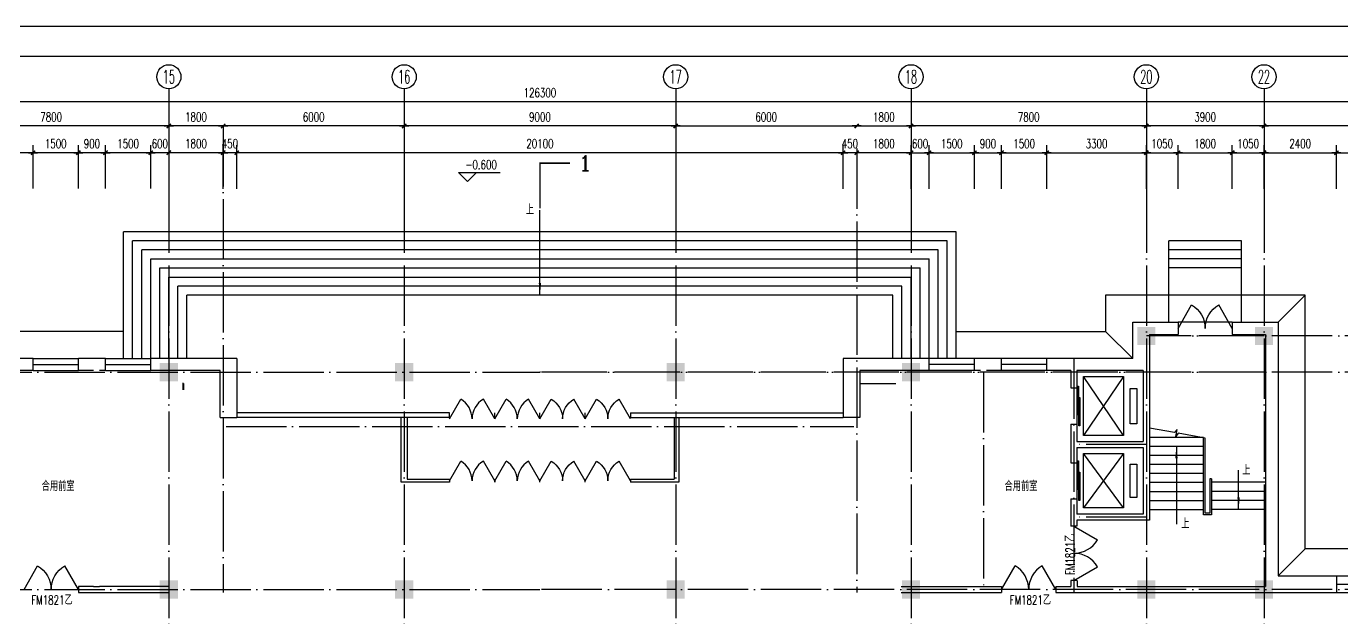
# Model space of a CAD drawing. Extents: x 165127 to 1058185, y 60808 to 144908.
# Drawn here: x 224353 to 267953, y 125319 to 144908 of the extents above; entities that cross this region are included whole.
import ezdxf
from ezdxf.enums import TextEntityAlignment as Align

# ---------------------------------------------------------------- set-up
doc = ezdxf.new("R2010")
doc.units = 0
doc.header["$LTSCALE"] = 1000
doc.linetypes.add('DOTE', pattern=[2.42, 2, -0.2, 0.02, -0.2])
doc.layers.get('0').update_dxf_attribs({"linetype": 'CONTINUOUS'})
doc.layers.get('DEFPOINTS').update_dxf_attribs({"linetype": 'CONTINUOUS'})
for name, color, linetype in [('AXIS', 3, 'CONTINUOUS'), ('AXIS_TEXT', 7, 'CONTINUOUS'), ('COLUMN', 7, 'CONTINUOUS'), ('DOTE', 1, 'DOTE'), ('GROUND', 3, 'CONTINUOUS'), ('LVTRY', 6, 'CONTINUOUS'), ('PUB_DIM', 3, 'CONTINUOUS'), ('PUB_TEXT', 7, 'CONTINUOUS'), ('STAIR', 3, 'CONTINUOUS'), ('WALL', 255, 'CONTINUOUS'), ('WINDOW', 2, 'CONTINUOUS'), ('WINDOW_TEXT', 7, 'CONTINUOUS'), ('面积注记', 7, 'CONTINUOUS')]:
    doc.layers.add(name, color=color, linetype=linetype)
doc.styles.add('_HZTXT', font='romans.shx', dxfattribs={"width": 0.7, "bigfont": 'z.shx'})
doc.styles.add('COMP', font='complex', dxfattribs={"bigfont": 'hztxt'})
doc.styles.add('COMPLEX', font='COMPLEX')
doc.styles.add('DIM_FONT', font='SIMPLEX.shx', dxfattribs={"width": 0.7})
doc.styles.add('SIMPLEX', font='SIMPLEX.SHX')
doc.dimstyles.new('AXIS', dxfattribs={"dimtxt": 300, "dimasz": 1, "dimexe": 250, "dimexo": 300, "dimgap": 150, "dimtad": 1, "dimdec": 0, "dimdsep": 46, "dimtxsty": 'DIM_FONT', "dimblk": '_DIMX', "dimcen": 2.5, "dimse1": 1, "dimse2": 1, "dimclrt": 7, "dimadec": 0, "dimazin": 0, "dimtfac": 1, "dimtdec": 0, "dimtix": 1, "dimtmove": 2, "dimatfit": 3, "dimldrblk": '_DIMX', "dimfxl": 1, "dimarcsym": 0})
doc.dimstyles.new('DIMA', dxfattribs={"dimtxt": 300, "dimasz": 1, "dimexe": 250, "dimexo": 300, "dimgap": 150, "dimtad": 1, "dimdec": 0, "dimdsep": 46, "dimtxsty": 'DIM_FONT', "dimblk": '_DIMX', "dimcen": 2.5, "dimse1": 1, "dimclrt": 7, "dimadec": 0, "dimazin": 0, "dimtfac": 1, "dimtdec": 0, "dimtix": 1, "dimtmove": 2, "dimatfit": 3, "dimldrblk": '_DIMX', "dimfxl": 1, "dimarcsym": 0})
doc.dimstyles.new('DIMB', dxfattribs={"dimtxt": 300, "dimasz": 1, "dimexe": 250, "dimexo": 300, "dimgap": 150, "dimtad": 1, "dimdec": 0, "dimdsep": 46, "dimtxsty": 'DIM_FONT', "dimblk": '_DIMX', "dimcen": 2.5, "dimse2": 1, "dimclrt": 7, "dimadec": 0, "dimazin": 0, "dimtfac": 1, "dimtdec": 0, "dimtix": 1, "dimtmove": 2, "dimatfit": 3, "dimldrblk": '_DIMX', "dimfxl": 1, "dimarcsym": 0})
doc.dimstyles.new('DIMN', dxfattribs={"dimtxt": 300, "dimasz": 1, "dimexe": 250, "dimexo": 300, "dimgap": 150, "dimtad": 1, "dimdec": 0, "dimdsep": 46, "dimtxsty": 'DIM_FONT', "dimblk": '_DIMX', "dimcen": 2.5, "dimclrt": 7, "dimadec": 0, "dimazin": 0, "dimtfac": 1, "dimtdec": 0, "dimtix": 1, "dimtmove": 2, "dimatfit": 3, "dimldrblk": '_DIMX', "dimfxl": 1, "dimarcsym": 0})

# ---------------------------------------------------------------- blocks, each defined once
blk = doc.blocks.new('_DBLK1')
for p, q in [((-0.5, 0), (-0.25, -0.433)), ((0.5, 0), (0.25, -0.433))]:
    blk.add_line(p, q)
for centre, start, end in [((-0.5, 0), 300, 0), ((0.5, 0), 180, 240)]:
    blk.add_arc(centre, 0.5, start, end)
at = {"layer": 'WINDOW_TEXT', "style": 'SIMPLEX', "flags": 9}
blk.add_attdef('A', text='', height=1, dxfattribs=at).set_placement((0, 1.5), align=Align.MIDDLE)
blk = doc.blocks.new('_FZH')
blk.add_solid([(-0.5, -0.5), (0.5, -0.5), (-0.5, 0.5), (0.5, 0.5)])
blk = doc.blocks.new('_LIFTD')
for points in [[(-0.548, -0.602), (-0.548, -0.774), (0.241, -0.774), (0.241, -0.602), (-0.548, -0.602)], [(-0.241, -0.784), (-0.241, -0.955), (0.548, -0.955), (0.548, -0.784), (-0.241, -0.784)]]:
    blk.add_lwpolyline(points)
blk = doc.blocks.new('A$C34131D43')
at = {"color": 243}
blk.add_line((0, 84100), (160900, 84100), dxfattribs=at)
at = {"color": 244}
blk.add_line((159900, 83100), (2500, 83100), dxfattribs=at)
blk = doc.blocks.new('_ARROW')
blk.add_solid([(0, 0), (-1, 0.1), (-1, -0.1)])
blk = doc.blocks.new('_AXISO')
blk.add_circle((0, 0), 0.5)
at = {"layer": 'AXIS_TEXT', "style": 'COMPLEX', "width": 1.041667}
blk.add_attdef('A', text='', height=0.56, dxfattribs=at).set_placement((-0.25, -0.28), (0.25, -0.28), align=Align.FIT)
blk = doc.blocks.new('_DIMX')
blk.add_line((-150, 0), (150, 0))
at = {"const_width": 50}
blk.add_lwpolyline([(-70, -70), (70, 70)], dxfattribs=at)
blk = doc.blocks.new('*D29')
at = {"color": 0, "linetype": 'ByBlock'}
blk.add_line((622693, 196199), (614895, 196199), dxfattribs=at)
at = {"layer": 'DEFPOINTS', "color": 0, "linetype": 'ByBlock'}
for p in [(614894, 196199), (614894, 193999), (622694, 193999)]:
    blk.add_point(p, dxfattribs=at)
at = {"color": 0, "linetype": 'ByBlock', "rotation": 180}
blk.add_blockref('_DIMX', (614894, 196199), dxfattribs=at)
at = {"color": 0, "linetype": 'ByBlock'}
blk.add_blockref('_DIMX', (622694, 196199), dxfattribs=at)
at = {"color": 7, "linetype": 'ByBlock', "insert": (618794, 196499), "char_height": 300, "attachment_point": 5, "style": 'DIM_FONT'}
blk.add_mtext('7800', dxfattribs=at)
blk = doc.blocks.new('*D30')
at = {"color": 0, "linetype": 'ByBlock'}
blk.add_line((614893, 196199), (610995, 196199), dxfattribs=at)
at = {"layer": 'DEFPOINTS', "color": 0, "linetype": 'ByBlock'}
for p in [(610994, 196199), (610994, 193999), (614894, 193999)]:
    blk.add_point(p, dxfattribs=at)
at = {"color": 0, "linetype": 'ByBlock', "rotation": 180}
blk.add_blockref('_DIMX', (610994, 196199), dxfattribs=at)
at = {"color": 0, "linetype": 'ByBlock'}
blk.add_blockref('_DIMX', (614894, 196199), dxfattribs=at)
at = {"color": 7, "linetype": 'ByBlock', "insert": (612944, 196499), "char_height": 300, "attachment_point": 5, "style": 'DIM_FONT'}
blk.add_mtext('3900', dxfattribs=at)
blk = doc.blocks.new('*D31')
at = {"color": 0, "linetype": 'ByBlock'}
blk.add_line((610993, 196199), (603195, 196199), dxfattribs=at)
at = {"layer": 'DEFPOINTS', "color": 0, "linetype": 'ByBlock'}
for p in [(603194, 196199), (603194, 193999), (610994, 193999)]:
    blk.add_point(p, dxfattribs=at)
at = {"color": 0, "linetype": 'ByBlock', "rotation": 180}
blk.add_blockref('_DIMX', (603194, 196199), dxfattribs=at)
at = {"color": 0, "linetype": 'ByBlock'}
blk.add_blockref('_DIMX', (610994, 196199), dxfattribs=at)
at = {"color": 7, "linetype": 'ByBlock', "insert": (607094, 196499), "char_height": 300, "attachment_point": 5, "style": 'DIM_FONT'}
blk.add_mtext('7800', dxfattribs=at)
blk = doc.blocks.new('*D32')
at = {"color": 0, "linetype": 'ByBlock'}
blk.add_line((595393, 196199), (586395, 196199), dxfattribs=at)
at = {"layer": 'DEFPOINTS', "color": 0, "linetype": 'ByBlock'}
for p in [(586394, 196199), (586394, 193999), (595394, 193999)]:
    blk.add_point(p, dxfattribs=at)
at = {"color": 0, "linetype": 'ByBlock', "rotation": 180}
blk.add_blockref('_DIMX', (586394, 196199), dxfattribs=at)
at = {"color": 0, "linetype": 'ByBlock'}
blk.add_blockref('_DIMX', (595394, 196199), dxfattribs=at)
at = {"color": 7, "linetype": 'ByBlock', "insert": (590894, 196499), "char_height": 300, "attachment_point": 5, "style": 'DIM_FONT'}
blk.add_mtext('9000', dxfattribs=at)
blk = doc.blocks.new('*D33')
at = {"color": 0, "linetype": 'ByBlock'}
blk.add_line((586393, 196199), (580395, 196199), dxfattribs=at)
at = {"layer": 'DEFPOINTS', "color": 0, "linetype": 'ByBlock'}
for p in [(580394, 196199), (580394, 193999), (586394, 193999)]:
    blk.add_point(p, dxfattribs=at)
at = {"color": 0, "linetype": 'ByBlock', "rotation": 180}
blk.add_blockref('_DIMX', (580394, 196199), dxfattribs=at)
at = {"color": 0, "linetype": 'ByBlock'}
blk.add_blockref('_DIMX', (586394, 196199), dxfattribs=at)
at = {"color": 7, "linetype": 'ByBlock', "insert": (583394, 196499), "char_height": 300, "attachment_point": 5, "style": 'DIM_FONT'}
blk.add_mtext('6000', dxfattribs=at)
blk = doc.blocks.new('*D34')
at = {"color": 0, "linetype": 'ByBlock'}
blk.add_line((578593, 196199), (570795, 196199), dxfattribs=at)
at = {"layer": 'DEFPOINTS', "color": 0, "linetype": 'ByBlock'}
for p in [(570794, 196199), (570794, 193999), (578594, 193999)]:
    blk.add_point(p, dxfattribs=at)
at = {"color": 0, "linetype": 'ByBlock', "rotation": 180}
blk.add_blockref('_DIMX', (570794, 196199), dxfattribs=at)
at = {"color": 0, "linetype": 'ByBlock'}
blk.add_blockref('_DIMX', (578594, 196199), dxfattribs=at)
at = {"color": 7, "linetype": 'ByBlock', "insert": (574694, 196499), "char_height": 300, "attachment_point": 5, "style": 'DIM_FONT'}
blk.add_mtext('7800', dxfattribs=at)
blk = doc.blocks.new('*D42')
at = {"color": 0, "linetype": 'ByBlock'}
for p, q in [((527744, 194299), (527744, 197249)), ((654044, 194299), (654044, 197249)), ((654043, 196999), (527745, 196999))]:
    blk.add_line(p, q, dxfattribs=at)
at = {"layer": 'DEFPOINTS', "color": 0, "linetype": 'ByBlock'}
for p in [(527744, 196999), (527744, 193999), (654044, 193999)]:
    blk.add_point(p, dxfattribs=at)
at = {"color": 0, "linetype": 'ByBlock', "rotation": 180}
blk.add_blockref('_DIMX', (527744, 196999), dxfattribs=at)
at = {"color": 0, "linetype": 'ByBlock'}
blk.add_blockref('_DIMX', (654044, 196999), dxfattribs=at)
at = {"color": 7, "linetype": 'ByBlock', "insert": (590894, 197299), "char_height": 300, "attachment_point": 5, "style": 'DIM_FONT'}
blk.add_mtext('126300', dxfattribs=at)
blk = doc.blocks.new('_WBLK')
for p, q in [((-0.5, 0.5), (0.5, 0.5)), ((-0.5, 0), (0.5, 0)), ((-0.5, -0.5), (0.5, -0.5))]:
    blk.add_line(p, q)
at = {"layer": 'WINDOW_TEXT', "style": 'SIMPLEX', "flags": 9}
blk.add_attdef('A', text='', height=1, dxfattribs=at).set_placement((0, 1.5), align=Align.MIDDLE)
blk = doc.blocks.new('*D201')
at = {"color": 0, "linetype": 'ByBlock'}
for p, q in [((580394, 194122), (580394, 195563)), ((580393, 195313), (578595, 195313))]:
    blk.add_line(p, q, dxfattribs=at)
at = {"layer": 'DEFPOINTS', "color": 0, "linetype": 'ByBlock'}
for p in [(578594, 195313), (578594, 193822), (580394, 193822)]:
    blk.add_point(p, dxfattribs=at)
at = {"color": 0, "linetype": 'ByBlock', "rotation": 180}
blk.add_blockref('_DIMX', (578594, 195313), dxfattribs=at)
at = {"color": 0, "linetype": 'ByBlock'}
blk.add_blockref('_DIMX', (580394, 195313), dxfattribs=at)
at = {"color": 7, "linetype": 'ByBlock', "insert": (579494, 195613), "char_height": 300, "attachment_point": 5, "style": 'DIM_FONT'}
blk.add_mtext('1800', dxfattribs=at)
blk = doc.blocks.new('*D202')
at = {"color": 0, "linetype": 'ByBlock'}
for p, q in [((576494, 189995), (576494, 191436)), ((577994, 189995), (577994, 191436)), ((577993, 191186), (576495, 191186))]:
    blk.add_line(p, q, dxfattribs=at)
at = {"layer": 'DEFPOINTS', "color": 0, "linetype": 'ByBlock'}
for p in [(576494, 191186), (576494, 189695), (577994, 189695)]:
    blk.add_point(p, dxfattribs=at)
at = {"color": 0, "linetype": 'ByBlock', "rotation": 180}
blk.add_blockref('_DIMX', (576494, 191186), dxfattribs=at)
at = {"color": 0, "linetype": 'ByBlock'}
blk.add_blockref('_DIMX', (577994, 191186), dxfattribs=at)
at = {"color": 7, "linetype": 'ByBlock', "insert": (577244, 191486), "char_height": 300, "attachment_point": 5, "style": 'DIM_FONT'}
blk.add_mtext('1500', dxfattribs=at)
blk = doc.blocks.new('*D203')
at = {"color": 0, "linetype": 'ByBlock'}
for p, q in [((575594, 189995), (575594, 191436)), ((576494, 189995), (576494, 191436)), ((576493, 191186), (575595, 191186))]:
    blk.add_line(p, q, dxfattribs=at)
at = {"layer": 'DEFPOINTS', "color": 0, "linetype": 'ByBlock'}
for p in [(575594, 191186), (575594, 189695), (576494, 189695)]:
    blk.add_point(p, dxfattribs=at)
at = {"color": 0, "linetype": 'ByBlock', "rotation": 180}
blk.add_blockref('_DIMX', (575594, 191186), dxfattribs=at)
at = {"color": 0, "linetype": 'ByBlock'}
blk.add_blockref('_DIMX', (576494, 191186), dxfattribs=at)
at = {"color": 7, "linetype": 'ByBlock', "insert": (576044, 191486), "char_height": 300, "attachment_point": 5, "style": 'DIM_FONT'}
blk.add_mtext('900', dxfattribs=at)
blk = doc.blocks.new('*D204')
at = {"color": 0, "linetype": 'ByBlock'}
for p, q in [((574094, 189995), (574094, 191436)), ((575594, 189995), (575594, 191436)), ((575593, 191186), (574095, 191186))]:
    blk.add_line(p, q, dxfattribs=at)
at = {"layer": 'DEFPOINTS', "color": 0, "linetype": 'ByBlock'}
for p in [(574094, 191186), (574094, 189695), (575594, 189695)]:
    blk.add_point(p, dxfattribs=at)
at = {"color": 0, "linetype": 'ByBlock', "rotation": 180}
blk.add_blockref('_DIMX', (574094, 191186), dxfattribs=at)
at = {"color": 0, "linetype": 'ByBlock'}
blk.add_blockref('_DIMX', (575594, 191186), dxfattribs=at)
at = {"color": 7, "linetype": 'ByBlock', "insert": (574844, 191486), "char_height": 300, "attachment_point": 5, "style": 'DIM_FONT'}
blk.add_mtext('1500', dxfattribs=at)
blk = doc.blocks.new('*D205')
at = {"color": 0, "linetype": 'ByBlock'}
for p, q in [((570794, 189995), (570794, 191436)), ((574094, 189995), (574094, 191436)), ((574093, 191186), (570795, 191186))]:
    blk.add_line(p, q, dxfattribs=at)
at = {"layer": 'DEFPOINTS', "color": 0, "linetype": 'ByBlock'}
for p in [(570794, 191186), (570794, 189695), (574094, 189695)]:
    blk.add_point(p, dxfattribs=at)
at = {"color": 0, "linetype": 'ByBlock', "rotation": 180.0000000000005}
blk.add_blockref('_DIMX', (570794, 191186), dxfattribs=at)
at = {"color": 0, "linetype": 'ByBlock'}
blk.add_blockref('_DIMX', (574094, 191186), dxfattribs=at)
at = {"color": 7, "linetype": 'ByBlock', "insert": (572444, 191486), "char_height": 300, "attachment_point": 5, "style": 'DIM_FONT'}
blk.add_mtext('3300', dxfattribs=at)
blk = doc.blocks.new('*D230')
at = {"color": 0, "linetype": 'ByBlock'}
for p, q in [((577993, 195313), (577992, 195313)), ((578594, 195313), (577994, 195313)), ((578595, 195313), (578596, 195313))]:
    blk.add_line(p, q, dxfattribs=at)
at = {"layer": 'DEFPOINTS', "color": 0, "linetype": 'ByBlock'}
for p in [(577994, 195313), (577994, 193822), (578594, 193822)]:
    blk.add_point(p, dxfattribs=at)
at = {"color": 0, "linetype": 'ByBlock'}
blk.add_blockref('_DIMX', (577994, 195313), dxfattribs=at)
at = {"color": 0, "linetype": 'ByBlock', "rotation": 180}
blk.add_blockref('_DIMX', (578594, 195313), dxfattribs=at)
at = {"color": 7, "linetype": 'ByBlock', "insert": (578294, 195613), "char_height": 300, "attachment_point": 5, "style": 'DIM_FONT'}
blk.add_mtext('600', dxfattribs=at)
blk = doc.blocks.new('*D232')
at = {"color": 0, "linetype": 'ByBlock'}
blk.add_line((580393, 196199), (578595, 196199), dxfattribs=at)
at = {"layer": 'DEFPOINTS', "color": 0, "linetype": 'ByBlock'}
for p in [(578594, 196199), (578594, 193999), (580394, 193999)]:
    blk.add_point(p, dxfattribs=at)
at = {"color": 0, "linetype": 'ByBlock', "rotation": 180}
blk.add_blockref('_DIMX', (578594, 196199), dxfattribs=at)
at = {"color": 0, "linetype": 'ByBlock'}
blk.add_blockref('_DIMX', (580394, 196199), dxfattribs=at)
at = {"color": 7, "linetype": 'ByBlock', "insert": (579494, 196499), "char_height": 300, "attachment_point": 5, "style": 'DIM_FONT'}
blk.add_mtext('1800', dxfattribs=at)
blk = doc.blocks.new('*D233')
at = {"color": 0, "linetype": 'ByBlock'}
blk.add_line((595395, 196199), (601393, 196199), dxfattribs=at)
at = {"layer": 'DEFPOINTS', "color": 0, "linetype": 'ByBlock'}
for p in [(601394, 196199), (595394, 193999), (601394, 193999)]:
    blk.add_point(p, dxfattribs=at)
at = {"color": 0, "linetype": 'ByBlock', "rotation": 180}
blk.add_blockref('_DIMX', (595394, 196199), dxfattribs=at)
at = {"color": 0, "linetype": 'ByBlock'}
blk.add_blockref('_DIMX', (601394, 196199), dxfattribs=at)
at = {"color": 7, "linetype": 'ByBlock', "insert": (598394, 196499), "char_height": 300, "attachment_point": 5, "style": 'DIM_FONT'}
blk.add_mtext('6000', dxfattribs=at)
blk = doc.blocks.new('*D234')
at = {"color": 0, "linetype": 'ByBlock'}
blk.add_line((601395, 196199), (603193, 196199), dxfattribs=at)
at = {"layer": 'DEFPOINTS', "color": 0, "linetype": 'ByBlock'}
for p in [(603194, 196199), (601394, 193999), (603194, 193999)]:
    blk.add_point(p, dxfattribs=at)
at = {"color": 0, "linetype": 'ByBlock', "rotation": 180}
blk.add_blockref('_DIMX', (601394, 196199), dxfattribs=at)
at = {"color": 0, "linetype": 'ByBlock'}
blk.add_blockref('_DIMX', (603194, 196199), dxfattribs=at)
at = {"color": 7, "linetype": 'ByBlock', "insert": (602294, 196499), "char_height": 300, "attachment_point": 5, "style": 'DIM_FONT'}
blk.add_mtext('1800', dxfattribs=at)
blk = doc.blocks.new('*D235')
at = {"color": 0, "linetype": 'ByBlock'}
for p, q in [((603194, 194122), (603194, 195563)), ((603193, 195313), (601395, 195313))]:
    blk.add_line(p, q, dxfattribs=at)
at = {"layer": 'DEFPOINTS', "color": 0, "linetype": 'ByBlock'}
for p in [(601394, 195313), (601394, 193822), (603194, 193822)]:
    blk.add_point(p, dxfattribs=at)
at = {"color": 0, "linetype": 'ByBlock', "rotation": 180}
blk.add_blockref('_DIMX', (601394, 195313), dxfattribs=at)
at = {"color": 0, "linetype": 'ByBlock'}
blk.add_blockref('_DIMX', (603194, 195313), dxfattribs=at)
at = {"color": 7, "linetype": 'ByBlock', "insert": (602294, 195613), "char_height": 300, "attachment_point": 5, "style": 'DIM_FONT'}
blk.add_mtext('1800', dxfattribs=at)
blk = doc.blocks.new('*D236')
at = {"color": 0, "linetype": 'ByBlock'}
for p, q in [((580394, 194122), (580394, 195563)), ((580844, 194122), (580844, 195563)), ((580393, 195313), (580392, 195313)), ((580844, 195313), (580394, 195313)), ((580845, 195313), (580846, 195313))]:
    blk.add_line(p, q, dxfattribs=at)
at = {"layer": 'DEFPOINTS', "color": 0, "linetype": 'ByBlock'}
for p in [(580394, 195313), (580394, 193822), (580844, 193822)]:
    blk.add_point(p, dxfattribs=at)
at = {"color": 0, "linetype": 'ByBlock'}
blk.add_blockref('_DIMX', (580394, 195313), dxfattribs=at)
at = {"color": 0, "linetype": 'ByBlock', "rotation": 180}
blk.add_blockref('_DIMX', (580844, 195313), dxfattribs=at)
at = {"color": 7, "linetype": 'ByBlock', "insert": (580619, 195613), "char_height": 300, "attachment_point": 5, "style": 'DIM_FONT'}
blk.add_mtext('450', dxfattribs=at)
blk = doc.blocks.new('*D237')
at = {"color": 0, "linetype": 'ByBlock'}
for p, q in [((603794, 194122), (603794, 195563)), ((605294, 194122), (605294, 195563)), ((603795, 195313), (605293, 195313))]:
    blk.add_line(p, q, dxfattribs=at)
at = {"layer": 'DEFPOINTS', "color": 0, "linetype": 'ByBlock'}
for p in [(605294, 195313), (603794, 193822), (605294, 193822)]:
    blk.add_point(p, dxfattribs=at)
at = {"color": 0, "linetype": 'ByBlock', "rotation": 180}
blk.add_blockref('_DIMX', (603794, 195313), dxfattribs=at)
at = {"color": 0, "linetype": 'ByBlock'}
blk.add_blockref('_DIMX', (605294, 195313), dxfattribs=at)
at = {"color": 7, "linetype": 'ByBlock', "insert": (604544, 195613), "char_height": 300, "attachment_point": 5, "style": 'DIM_FONT'}
blk.add_mtext('1500', dxfattribs=at)
blk = doc.blocks.new('*D238')
at = {"color": 0, "linetype": 'ByBlock'}
for p, q in [((605294, 194122), (605294, 195563)), ((606194, 194122), (606194, 195563)), ((605295, 195313), (606193, 195313))]:
    blk.add_line(p, q, dxfattribs=at)
at = {"layer": 'DEFPOINTS', "color": 0, "linetype": 'ByBlock'}
for p in [(606194, 195313), (605294, 193822), (606194, 193822)]:
    blk.add_point(p, dxfattribs=at)
at = {"color": 0, "linetype": 'ByBlock', "rotation": 180}
blk.add_blockref('_DIMX', (605294, 195313), dxfattribs=at)
at = {"color": 0, "linetype": 'ByBlock'}
blk.add_blockref('_DIMX', (606194, 195313), dxfattribs=at)
at = {"color": 7, "linetype": 'ByBlock', "insert": (605744, 195613), "char_height": 300, "attachment_point": 5, "style": 'DIM_FONT'}
blk.add_mtext('900', dxfattribs=at)
blk = doc.blocks.new('*D239')
at = {"color": 0, "linetype": 'ByBlock'}
for p, q in [((606194, 194122), (606194, 195563)), ((607694, 194122), (607694, 195563)), ((606195, 195313), (607693, 195313))]:
    blk.add_line(p, q, dxfattribs=at)
at = {"layer": 'DEFPOINTS', "color": 0, "linetype": 'ByBlock'}
for p in [(607694, 195313), (606194, 193822), (607694, 193822)]:
    blk.add_point(p, dxfattribs=at)
at = {"color": 0, "linetype": 'ByBlock', "rotation": 180}
blk.add_blockref('_DIMX', (606194, 195313), dxfattribs=at)
at = {"color": 0, "linetype": 'ByBlock'}
blk.add_blockref('_DIMX', (607694, 195313), dxfattribs=at)
at = {"color": 7, "linetype": 'ByBlock', "insert": (606944, 195613), "char_height": 300, "attachment_point": 5, "style": 'DIM_FONT'}
blk.add_mtext('1500', dxfattribs=at)
blk = doc.blocks.new('*D240')
at = {"color": 0, "linetype": 'ByBlock'}
for p, q in [((607694, 194122), (607694, 195563)), ((610994, 194122), (610994, 195563)), ((607695, 195313), (610993, 195313))]:
    blk.add_line(p, q, dxfattribs=at)
at = {"layer": 'DEFPOINTS', "color": 0, "linetype": 'ByBlock'}
for p in [(610994, 195313), (607694, 193822), (610994, 193822)]:
    blk.add_point(p, dxfattribs=at)
at = {"color": 0, "linetype": 'ByBlock', "rotation": 180}
blk.add_blockref('_DIMX', (607694, 195313), dxfattribs=at)
at = {"color": 0, "linetype": 'ByBlock'}
blk.add_blockref('_DIMX', (610994, 195313), dxfattribs=at)
at = {"color": 7, "linetype": 'ByBlock', "insert": (609344, 195613), "char_height": 300, "attachment_point": 5, "style": 'DIM_FONT'}
blk.add_mtext('3300', dxfattribs=at)
blk = doc.blocks.new('*D241')
at = {"color": 0, "linetype": 'ByBlock'}
for p, q in [((610994, 194122), (610994, 195563)), ((612044, 194122), (612044, 195563)), ((610995, 195313), (612043, 195313))]:
    blk.add_line(p, q, dxfattribs=at)
at = {"layer": 'DEFPOINTS', "color": 0, "linetype": 'ByBlock'}
for p in [(612044, 195313), (610994, 193822), (612044, 193822)]:
    blk.add_point(p, dxfattribs=at)
at = {"color": 0, "linetype": 'ByBlock', "rotation": 180}
blk.add_blockref('_DIMX', (610994, 195313), dxfattribs=at)
at = {"color": 0, "linetype": 'ByBlock'}
blk.add_blockref('_DIMX', (612044, 195313), dxfattribs=at)
at = {"color": 7, "linetype": 'ByBlock', "insert": (611519, 195613), "char_height": 300, "attachment_point": 5, "style": 'DIM_FONT'}
blk.add_mtext('1050', dxfattribs=at)
blk = doc.blocks.new('*D242')
at = {"color": 0, "linetype": 'ByBlock'}
for p, q in [((612044, 194122), (612044, 195563)), ((613844, 194122), (613844, 195563)), ((612045, 195313), (613843, 195313))]:
    blk.add_line(p, q, dxfattribs=at)
at = {"layer": 'DEFPOINTS', "color": 0, "linetype": 'ByBlock'}
for p in [(613844, 195313), (612044, 193822), (613844, 193822)]:
    blk.add_point(p, dxfattribs=at)
at = {"color": 0, "linetype": 'ByBlock', "rotation": 180}
blk.add_blockref('_DIMX', (612044, 195313), dxfattribs=at)
at = {"color": 0, "linetype": 'ByBlock'}
blk.add_blockref('_DIMX', (613844, 195313), dxfattribs=at)
at = {"color": 7, "linetype": 'ByBlock', "insert": (612944, 195613), "char_height": 300, "attachment_point": 5, "style": 'DIM_FONT'}
blk.add_mtext('1800', dxfattribs=at)
blk = doc.blocks.new('*D243')
at = {"color": 0, "linetype": 'ByBlock'}
for p, q in [((613844, 194122), (613844, 195563)), ((614894, 194122), (614894, 195563)), ((613845, 195313), (614893, 195313))]:
    blk.add_line(p, q, dxfattribs=at)
at = {"layer": 'DEFPOINTS', "color": 0, "linetype": 'ByBlock'}
for p in [(614894, 195313), (613844, 193822), (614894, 193822)]:
    blk.add_point(p, dxfattribs=at)
at = {"color": 0, "linetype": 'ByBlock', "rotation": 180}
blk.add_blockref('_DIMX', (613844, 195313), dxfattribs=at)
at = {"color": 0, "linetype": 'ByBlock'}
blk.add_blockref('_DIMX', (614894, 195313), dxfattribs=at)
at = {"color": 7, "linetype": 'ByBlock', "insert": (614369, 195613), "char_height": 300, "attachment_point": 5, "style": 'DIM_FONT'}
blk.add_mtext('1050', dxfattribs=at)
blk = doc.blocks.new('*D244')
at = {"color": 0, "linetype": 'ByBlock'}
for p, q in [((614894, 194122), (614894, 195563)), ((617294, 194122), (617294, 195563)), ((614895, 195313), (617293, 195313))]:
    blk.add_line(p, q, dxfattribs=at)
at = {"layer": 'DEFPOINTS', "color": 0, "linetype": 'ByBlock'}
for p in [(617294, 195313), (614894, 193822), (617294, 193822)]:
    blk.add_point(p, dxfattribs=at)
at = {"color": 0, "linetype": 'ByBlock', "rotation": 180}
blk.add_blockref('_DIMX', (614894, 195313), dxfattribs=at)
at = {"color": 0, "linetype": 'ByBlock'}
blk.add_blockref('_DIMX', (617294, 195313), dxfattribs=at)
at = {"color": 7, "linetype": 'ByBlock', "insert": (616094, 195613), "char_height": 300, "attachment_point": 5, "style": 'DIM_FONT'}
blk.add_mtext('2400', dxfattribs=at)
blk = doc.blocks.new('*D245')
at = {"color": 0, "linetype": 'ByBlock'}
for p, q in [((617294, 194122), (617294, 195563)), ((621494, 194122), (621494, 195563)), ((617295, 195313), (621493, 195313))]:
    blk.add_line(p, q, dxfattribs=at)
at = {"layer": 'DEFPOINTS', "color": 0, "linetype": 'ByBlock'}
for p in [(621494, 195313), (617294, 193822), (621494, 193822)]:
    blk.add_point(p, dxfattribs=at)
at = {"color": 0, "linetype": 'ByBlock', "rotation": 180}
blk.add_blockref('_DIMX', (617294, 195313), dxfattribs=at)
at = {"color": 0, "linetype": 'ByBlock'}
blk.add_blockref('_DIMX', (621494, 195313), dxfattribs=at)
at = {"color": 7, "linetype": 'ByBlock', "insert": (619394, 195613), "char_height": 300, "attachment_point": 5, "style": 'DIM_FONT'}
blk.add_mtext('4200', dxfattribs=at)
blk = doc.blocks.new('*D265')
at = {"color": 0, "linetype": 'ByBlock'}
for p, q in [((603193, 195313), (603192, 195313)), ((603194, 195313), (603794, 195313)), ((603795, 195313), (603796, 195313))]:
    blk.add_line(p, q, dxfattribs=at)
at = {"layer": 'DEFPOINTS', "color": 0, "linetype": 'ByBlock'}
for p in [(603794, 195313), (603194, 193822), (603794, 193822)]:
    blk.add_point(p, dxfattribs=at)
at = {"color": 0, "linetype": 'ByBlock'}
blk.add_blockref('_DIMX', (603194, 195313), dxfattribs=at)
at = {"color": 0, "linetype": 'ByBlock', "rotation": 180}
blk.add_blockref('_DIMX', (603794, 195313), dxfattribs=at)
at = {"color": 7, "linetype": 'ByBlock', "insert": (603494, 195613), "char_height": 300, "attachment_point": 5, "style": 'DIM_FONT'}
blk.add_mtext('600', dxfattribs=at)
blk = doc.blocks.new('*D267')
at = {"color": 0, "linetype": 'ByBlock'}
for p, q in [((600944, 194122), (600944, 195563)), ((600943, 195313), (600942, 195313)), ((601394, 195313), (600944, 195313)), ((601395, 195313), (601396, 195313))]:
    blk.add_line(p, q, dxfattribs=at)
at = {"layer": 'DEFPOINTS', "color": 0, "linetype": 'ByBlock'}
for p in [(600944, 195313), (600944, 193822), (601394, 193822)]:
    blk.add_point(p, dxfattribs=at)
at = {"color": 0, "linetype": 'ByBlock'}
blk.add_blockref('_DIMX', (600944, 195313), dxfattribs=at)
at = {"color": 0, "linetype": 'ByBlock', "rotation": 180}
blk.add_blockref('_DIMX', (601394, 195313), dxfattribs=at)
at = {"color": 7, "linetype": 'ByBlock', "insert": (601169, 195613), "char_height": 300, "attachment_point": 5, "style": 'DIM_FONT'}
blk.add_mtext('450', dxfattribs=at)
blk = doc.blocks.new('*D268')
at = {"color": 0, "linetype": 'ByBlock'}
for p, q in [((580844, 194122), (580844, 195563)), ((600944, 194122), (600944, 195563)), ((600943, 195313), (580845, 195313))]:
    blk.add_line(p, q, dxfattribs=at)
at = {"layer": 'DEFPOINTS', "color": 0, "linetype": 'ByBlock'}
for p in [(580844, 195313), (580844, 193822), (600944, 193822)]:
    blk.add_point(p, dxfattribs=at)
at = {"color": 0, "linetype": 'ByBlock', "rotation": 180}
blk.add_blockref('_DIMX', (580844, 195313), dxfattribs=at)
at = {"color": 0, "linetype": 'ByBlock'}
blk.add_blockref('_DIMX', (600944, 195313), dxfattribs=at)
at = {"color": 7, "linetype": 'ByBlock', "insert": (590894, 195613), "char_height": 300, "attachment_point": 5, "style": 'DIM_FONT'}
blk.add_mtext('20100', dxfattribs=at)
blk = doc.blocks.new('_SECTION')
at = {"const_width": 0.1}
blk.add_lwpolyline([(2, 0), (0, 0), (0, 3)], dxfattribs=at)
at = {"style": 'COMP'}
blk.add_attdef('A', text='', height=1, dxfattribs=at).set_placement((3, 0), align=Align.MIDDLE)

msp = doc.modelspace()

# ---------------------------------------------------------------- linework, layer by layer
at = {"layer": 'AXIS'}
for p, q in [((229078.4, 142836.6), (229078.4, 139407.6)), ((236878.4, 142836.6), (236878.4, 139407.6)), ((245878.4, 142836.6), (245878.4, 139407.6)), ((253678.4, 142836.6), (253678.4, 139407.6)), ((261478.4, 142836.6), (261478.4, 139407.6)), ((265378.4, 142836.6), (265378.4, 139407.6))]:
    msp.add_line(p, q, dxfattribs=at)
at = {"layer": 'DOTE'}
for p, q in [((230878.4, 141607.6), (230878.4, 126153.1)), ((251878.4, 140865.6), (251878.4, 126153.1)), ((229078.4, 139407.6), (229078.4, 71351.8)), ((236878.4, 139407.6), (236878.4, 71351.8)), ((245878.4, 139407.6), (245878.4, 71351.8)), ((253678.4, 139407.6), (253678.4, 71351.8)), ((261478.4, 139407.6), (261478.4, 116053.1)), ((265378.4, 139407.6), (265378.4, 116053.1)), ((265378.4, 134653.1), (261478.4, 134653.1)), ((308775, 134653.1), (261478.4, 134653.1)), ((259078.4, 133903.1), (259078.4, 126153.1)), ((174131.8, 133453.1), (241378.4, 133453.1)), ((265378.4, 133453.1), (241378.4, 133453.1)), ((308775, 133453.1), (241378.4, 133453.1)), ((256078.4, 133453.1), (256078.4, 126253.1)), ((230978.4, 131653.1), (251778.4, 131653.1)), ((261478.4, 131053.1), (259078.4, 131053.1)), ((261478.4, 128653.1), (259078.4, 128653.1)), ((174131.8, 126253.1), (241378.4, 126253.1)), ((308775, 126253.1), (241378.4, 126253.1))]:
    msp.add_line(p, q, dxfattribs=at)
at = {"layer": 'GROUND'}
for p, q in [((266747.5, 136003.1), (260128.4, 136003.1)), ((260128.4, 136003.1), (260128.4, 134803.1)), ((266747.5, 136003.1), (265847.5, 135103.1)), ((266747.5, 127603.1), (266747.5, 136003.1)), ((227578.4, 134803.1), (222628.4, 134803.1)), ((255178.4, 134803.1), (260128.4, 134803.1)), ((260128.4, 134803.1), (261028.4, 133903.1)), ((260128.4, 134803.1), (261028.4, 133903.1)), ((266747.5, 127603.1), (265847.5, 126703.1)), ((278409.2, 127603.1), (266747.5, 127603.1))]:
    msp.add_line(p, q, dxfattribs=at)
at = {"layer": 'LVTRY'}
for p, q in [((229548.4, 132863.1), (229548.4, 133103.1)), ((229578.4, 132863.1), (229578.4, 133073.1)), ((251978.4, 133073.1), (253178.4, 133073.1))]:
    msp.add_line(p, q, dxfattribs=at)
at = {"layer": 'PUB_DIM'}
for p, q in [((238975.4, 139771.3), (238675.4, 140071.3)), ((238675.4, 140071.3), (239275.4, 140071.3)), ((238975.4, 140071.3), (240060.1, 140071.3)), ((239275.4, 140071.3), (238975.4, 139771.3))]:
    msp.add_line(p, q, dxfattribs=at)
for points in [[(241378.4, 136003.1), (241378.4, 138814.9)], [(262475.5, 131003.1), (262475.5, 128419.4)], [(264535.5, 128903.1), (264535.5, 130204.2)]]:
    msp.add_lwpolyline(points, dxfattribs=at)
at = {"layer": 'STAIR'}
for p, q in [((227578.4, 133903.1), (227578.4, 138103.1)), ((227878.4, 133903.1), (227878.4, 137803.1)), ((228178.4, 133903.1), (228178.4, 137503.1)), ((228478.4, 133903.1), (228478.4, 137203.1)), ((228478.4, 137203.1), (254278.4, 137203.1)), ((228778.4, 136903.1), (253978.4, 136903.1)), ((228778.4, 133903.1), (228778.4, 136903.1)), ((229078.4, 133903.1), (229078.4, 136603.1)), ((229078.4, 136603.1), (253678.4, 136603.1)), ((253978.4, 133903.1), (253978.4, 136903.1)), ((229378.4, 133903.1), (229378.4, 136303.1)), ((229678.4, 133903.1), (229678.4, 136003.1)), ((259398.4, 133303.1), (260718.4, 133303.1)), ((260718.4, 133303.1), (259398.4, 131353.1)), ((260718.4, 131353.1), (259398.4, 133303.1)), ((259398.4, 131353.1), (259398.4, 133303.1)), ((260718.4, 133303.1), (260718.4, 131353.1)), ((259178.4, 132928.1), (259178.4, 131728.1)), ((260938.4, 131740.6), (260938.4, 132915.6)), ((260938.4, 132915.6), (261158.4, 132915.6)), ((261158.4, 132915.6), (261158.4, 131740.6)), ((261158.4, 131740.6), (260938.4, 131740.6)), ((260718.4, 131353.1), (259398.4, 131353.1)), ((262415.4, 131450.1), (261578.4, 131600.6)), ((261580.5, 131303.1), (263370.5, 131303.1)), ((262495.7, 131557.6), (262415.4, 131450.1)), ((262453.2, 131321.4), (262495.7, 131557.6)), ((262533.5, 131428.9), (262453.2, 131321.4)), ((263430.5, 131267.6), (262533.5, 131428.9)), ((263370.5, 128724.9), (263370.5, 131278.4)), ((263430.5, 128784.9), (263430.5, 131267.6)), ((261580.5, 131003.1), (263370.5, 131003.1)), ((259178.4, 130453.1), (259178.4, 129253.1)), ((260718.4, 130753.1), (259398.4, 128953.1)), ((260718.4, 128953.1), (259398.4, 130753.1)), ((259398.4, 128953.1), (259398.4, 130753.1)), ((259398.4, 130753.1), (260718.4, 130753.1)), ((260718.4, 130753.1), (260718.4, 128953.1)), ((260938.4, 129303.1), (260938.4, 130403.1)), ((260938.4, 130403.1), (261158.4, 130403.1)), ((261158.4, 130403.1), (261158.4, 129303.1)), ((261580.5, 130703.1), (263370.5, 130703.1)), ((261580.5, 130403.1), (263370.5, 130403.1)), ((261580.5, 130103.1), (263370.5, 130103.1)), ((261580.5, 129803.1), (263370.5, 129803.1)), ((261580.5, 129503.1), (263370.5, 129503.1)), ((263580.5, 129919.1), (263580.5, 128784.9)), ((263640.5, 129919.1), (263580.5, 129919.1)), ((263640.5, 129919.1), (263640.5, 128724.9)), ((265430.5, 129803.1), (263640.5, 129803.1)), ((265430.5, 129503.1), (263640.5, 129503.1)), ((261158.4, 129303.1), (260938.4, 129303.1)), ((261580.5, 129203.1), (263370.5, 129203.1)), ((265430.5, 129203.1), (263640.5, 129203.1)), ((260718.4, 128953.1), (259398.4, 128953.1)), ((261580.5, 128903.1), (263370.5, 128903.1)), ((263640.5, 128724.9), (263370.5, 128724.9)), ((263580.5, 128784.9), (263430.5, 128784.9)), ((265430.5, 128903.1), (263640.5, 128903.1))]:
    msp.add_line(p, q, dxfattribs=at)
for points in [[(255178.4, 133903.1), (255178.4, 138103.1), (227578.4, 138103.1)], [(254878.4, 133903.1), (254878.4, 137803.1), (227878.4, 137803.1)], [(254578.4, 133903.1), (254578.4, 137503.1), (228178.4, 137503.1)], [(254278.4, 133903.1), (254278.4, 137203.1)], [(253678.4, 133903.1), (253678.4, 136603.1)], [(253378.4, 133903.1), (253378.4, 136303.1), (229378.4, 136303.1)], [(253078.4, 133903.1), (253078.4, 136003.1), (229678.4, 136003.1)]]:
    msp.add_lwpolyline(points, dxfattribs=at)
at = {"layer": 'WALL'}
for p, q in [((261028.4, 135103.1), (262528.4, 135103.1)), ((261028.4, 133903.1), (261028.4, 135103.1)), ((262528.4, 135103.1), (262528.4, 134703.1)), ((264328.4, 135103.1), (264328.4, 134703.1)), ((264328.4, 135103.1), (265847.5, 135103.1)), ((265847.5, 135103.1), (265847.5, 126703.1)), ((261578.4, 134703.1), (261578.4, 128553.1)), ((261578.4, 134703.1), (262528.4, 134703.1)), ((264328.4, 134703.1), (265430.5, 134703.1)), ((265430.5, 134703.1), (265430.5, 126353.1)), ((224578.4, 133903.1), (221728.4, 133903.1)), ((224578.4, 133503.1), (224578.4, 133903.1)), ((226078.4, 133503.1), (226078.4, 133903.1)), ((226978.4, 133903.1), (226078.4, 133903.1)), ((226978.4, 133503.1), (226978.4, 133903.1)), ((231328.4, 133903.1), (228478.4, 133903.1)), ((228478.4, 133503.1), (228478.4, 133903.1)), ((231328.4, 133903.1), (231328.4, 131953.1)), ((251428.4, 133903.1), (251428.4, 131953.1)), ((254278.4, 133903.1), (251428.4, 133903.1)), ((254278.4, 133503.1), (254278.4, 133903.1)), ((255778.4, 133503.1), (255778.4, 133903.1)), ((256678.4, 133903.1), (255778.4, 133903.1)), ((256678.4, 133503.1), (256678.4, 133903.1)), ((261028.4, 133903.1), (258178.4, 133903.1)), ((258178.4, 133503.1), (258178.4, 133903.1)), ((224578.4, 133503.1), (223778.4, 133503.1)), ((226578.4, 133503.1), (226078.4, 133503.1)), ((226978.4, 133503.1), (226778.4, 133503.1)), ((230778.4, 133503.1), (228478.4, 133503.1)), ((230778.4, 131953.1), (230778.4, 133503.1)), ((254278.4, 133503.1), (251978.4, 133503.1)), ((255978.4, 133503.1), (255778.4, 133503.1)), ((256678.4, 133503.1), (256178.4, 133503.1)), ((258978.4, 133503.1), (258178.4, 133503.1)), ((258978.4, 133503.1), (258978.4, 132928.1)), ((261378.4, 133503.1), (259178.4, 133503.1)), ((259178.4, 133503.1), (259178.4, 132928.1)), ((261378.4, 133503.1), (261378.4, 131153.1)), ((258978.4, 132928.1), (259178.4, 132928.1)), ((230778.4, 131953.1), (231328.4, 131953.1)), ((251978.4, 131953.1), (251428.4, 131953.1)), ((258978.4, 131728.1), (258978.4, 130453.1)), ((258978.4, 131728.1), (259178.4, 131728.1)), ((259178.4, 131728.1), (259178.4, 131153.1)), ((259178.4, 131153.1), (261378.4, 131153.1)), ((259178.4, 130953.1), (259178.4, 130453.1)), ((259178.4, 130953.1), (261378.4, 130953.1)), ((261378.4, 130953.1), (261378.4, 128753.1)), ((258978.4, 130453.1), (259178.4, 130453.1)), ((258978.4, 129253.1), (258978.4, 128353.1)), ((258978.4, 129253.1), (259178.4, 129253.1)), ((259178.4, 129253.1), (259178.4, 128753.1)), ((261378.4, 128753.1), (259178.4, 128753.1)), ((259178.4, 128353.1), (258978.4, 128353.1)), ((259178.4, 128553.1), (259178.4, 128353.1)), ((261578.4, 128553.1), (259178.4, 128553.1)), ((259178.4, 126553.1), (258978.4, 126553.1)), ((258978.4, 126553.1), (258978.4, 126353.1)), ((259180.5, 126553.1), (259180.5, 126353.1)), ((265847.5, 126703.1), (267778.4, 126703.1)), ((267778.4, 126704.3), (267778.4, 126153.1)), ((226078.4, 126353.1), (226078.4, 126153.1)), ((226578.4, 126353.1), (226078.4, 126353.1)), ((226078.4, 126153.1), (226928.4, 126153.1)), ((226928.4, 126353.1), (226778.4, 126353.1)), ((229078.4, 126353.1), (226928.4, 126353.1)), ((226928.4, 126153.1), (229078.4, 126153.1)), ((253351.7, 126353.1), (255028.4, 126353.1)), ((253351.7, 126153.1), (255028.4, 126153.1)), ((255028.4, 126353.1), (256678.4, 126353.1)), ((255028.4, 126153.1), (256678.4, 126153.1)), ((255828.4, 126353.1), (255978.4, 126353.1)), ((256678.4, 126353.1), (256678.4, 126153.1)), ((258478.4, 126353.1), (258478.4, 126153.1)), ((258478.4, 126353.1), (258978.4, 126353.1)), ((258478.4, 126153.1), (267778.4, 126153.1)), ((259180.5, 126353.1), (265430.5, 126353.1))]:
    msp.add_line(p, q, dxfattribs=at)
at = {"layer": 'WINDOW'}
for p, q in [((264628.4, 137803.1), (262228.4, 137803.1)), ((262228.4, 135103.1), (262228.4, 137803.1)), ((264628.4, 135103.1), (264628.4, 137803.1)), ((264628.4, 137503.1), (262228.4, 137503.1)), ((264628.4, 137203.1), (262228.4, 137203.1)), ((264628.4, 136903.1), (262228.4, 136903.1)), ((264328.4, 135103.1), (262528.4, 135103.1)), ((238378.4, 132103.1), (231328.4, 132103.1)), ((238378.4, 131953.1), (231328.4, 131953.1)), ((236778.4, 129803.1), (236778.4, 131953.1)), ((236978.4, 131953.1), (236978.4, 129903.1)), ((238378.4, 131953.1), (238378.4, 132103.1)), ((239878.4, 131953.1), (239878.4, 132103.1)), ((239878.4, 131903.1), (239878.4, 132103.1)), ((241378.4, 131903.1), (241378.4, 132103.1)), ((242878.4, 131903.1), (242878.4, 132103.1)), ((244378.4, 132103.1), (251428.4, 132103.1)), ((244378.4, 132103.1), (244378.4, 131953.1)), ((244378.4, 131953.1), (251428.4, 131953.1)), ((245828.4, 131953.1), (245828.4, 129903.1)), ((245978.4, 131953.1), (245978.4, 129803.1)), ((238378.4, 129803.1), (236778.4, 129803.1)), ((236978.4, 129903.1), (238378.4, 129903.1)), ((238378.4, 129903.1), (238378.4, 129803.1)), ((239878.4, 129903.1), (239878.4, 129803.1)), ((239878.4, 129803.1), (239878.4, 129903.1)), ((241378.4, 129803.1), (241378.4, 129903.1)), ((242878.4, 129803.1), (242878.4, 129903.1)), ((244378.4, 129903.1), (245828.4, 129903.1)), ((244378.4, 129903.1), (244378.4, 129803.1)), ((245978.4, 129803.1), (244378.4, 129803.1))]:
    msp.add_line(p, q, dxfattribs=at)
at = {"layer": '面积注记'}
for p, q in [((251978.4, 133503.1), (251978.4, 131953.1)), ((226578.4, 126353.1), (226778.4, 126353.1))]:
    msp.add_line(p, q, dxfattribs=at)

# ---------------------------------------------------------------- block references
at = {"layer": 'AXIS'}
ref = msp.add_blockref('_AXISO', (229078.4, 143236.6), dxfattribs=dict(at, xscale=800, yscale=800, zscale=800))
ref.add_attrib('A', '15', dxfattribs={"layer": 'AXIS_TEXT', "height": 448, "style": 'COMPLEX', "width": 0.646552}).set_placement((228878.4, 143012.6), (229278.4, 143012.6), align=Align.FIT)
ref = msp.add_blockref('_AXISO', (236878.4, 143236.6), dxfattribs=dict(at, xscale=800, yscale=800, zscale=800))
ref.add_attrib('A', '16', dxfattribs={"layer": 'AXIS_TEXT', "height": 448, "style": 'COMPLEX', "width": 0.646552}).set_placement((236678.4, 143012.6), (237078.4, 143012.6), align=Align.FIT)
ref = msp.add_blockref('_AXISO', (245878.4, 143236.6), dxfattribs=dict(at, xscale=800, yscale=800, zscale=800))
ref.add_attrib('A', '17', dxfattribs={"layer": 'AXIS_TEXT', "height": 448, "style": 'COMPLEX', "width": 0.646552}).set_placement((245678.4, 143012.6), (246078.4, 143012.6), align=Align.FIT)
ref = msp.add_blockref('_AXISO', (253678.4, 143236.6), dxfattribs=dict(at, xscale=800, yscale=800, zscale=800))
ref.add_attrib('A', '18', dxfattribs={"layer": 'AXIS_TEXT', "height": 448, "style": 'COMPLEX', "width": 0.646552}).set_placement((253478.4, 143012.6), (253878.4, 143012.6), align=Align.FIT)
ref = msp.add_blockref('_AXISO', (261478.4, 143236.6), dxfattribs=dict(at, xscale=800, yscale=800, zscale=800))
ref.add_attrib('A', '20', dxfattribs={"layer": 'AXIS_TEXT', "height": 448, "style": 'COMPLEX', "width": 0.551471}).set_placement((261278.4, 143012.6), (261678.4, 143012.6), align=Align.FIT)
ref = msp.add_blockref('_AXISO', (265378.4, 143236.6), dxfattribs=dict(at, xscale=800, yscale=800, zscale=800))
ref.add_attrib('A', '22', dxfattribs={"layer": 'AXIS_TEXT', "height": 448, "style": 'COMPLEX', "width": 0.551471}).set_placement((265178.4, 143012.6), (265578.4, 143012.6), align=Align.FIT)
at = {"layer": 'COLUMN', "yscale": 600, "zscale": 600}
for p, xscale in [((261478.4, 134653.1), -600), ((265378.4, 134653.1), -600), ((229078.4, 133453.1), 600), ((236878.4, 133453.1), 600), ((245878.4, 133453.1), 600), ((253678.4, 133453.1), -600), ((229078.4, 126253.1), 600), ((236878.4, 126253.1), 600), ((245878.4, 126253.1), -600), ((253678.4, 126253.1), -600), ((261478.4, 126253.1), -600), ((265378.4, 126253.1), -600)]:
    msp.add_blockref('_FZH', p, dxfattribs=dict(at, xscale=xscale))
at = {"layer": 'PUB_DIM'}
ref = msp.add_blockref('_SECTION', (241378.4, 140375.2), dxfattribs=dict(at, xscale=-500, yscale=500, zscale=500, rotation=179.9764989727067))
ref.add_attrib('A', '1', dxfattribs={"layer": '0', "height": 500, "style": 'COMP'}).set_placement((242878.4, 140374.6), align=Align.MIDDLE)
at = {"layer": 'PUB_DIM', "yscale": 400, "zscale": 400}
for p, xscale, rotation in [((241378.4, 136003.1), 400, 270), ((262475.5, 131003.1), -400, 270), ((264535.5, 128903.1), -400, 90)]:
    msp.add_blockref('_ARROW', p, dxfattribs=dict(at, xscale=xscale, rotation=rotation))
at = {"layer": 'WINDOW'}
msp.add_blockref('A$C34131D43', (165127, 60808.1), dxfattribs=at)
for name, p, xscale, yscale, zscale, rotation in [('_DBLK1', (263428.4, 134903.1), -1800, 1800, 1800, 180), ('_LIFTD', (259078.4, 132328.1), -1200, 199.9999999997974, 1200, 90), ('_LIFTD', (259078.4, 129853.1), -1200, 200.0000000000812, 1200, 90), ('_DBLK1', (259078.4, 127453.1), -1800, -1800, 1800, 270), ('_WBLK', (269878.4, 126428.7), -4200, 551.1766095351776, 4200, 180)]:
    msp.add_blockref(name, p, dxfattribs=dict(at, xscale=xscale, yscale=yscale, zscale=zscale, rotation=rotation))
for name, p, xscale, yscale, zscale in [('_WBLK', (225328.4, 133703.1), 1500, 400.0000000001164, 1500), ('_WBLK', (227728.4, 133703.1), 1500, 400.0000000001164, 1500), ('_WBLK', (255028.4, 133703.1), -1500, 400.0000000001164, 1500), ('_WBLK', (257428.4, 133703.1), -1500, 400.0000000001164, 1500), ('_DBLK1', (239128.4, 131903.1), -1500, -1500, 1500), ('_DBLK1', (240628.4, 131903.1), -1500, -1500, 1500), ('_DBLK1', (242128.4, 131903.1), 1500, -1500, 1500), ('_DBLK1', (243628.4, 131903.1), 1500, -1500, 1500), ('_DBLK1', (239128.4, 129853.1), -1500, -1500, 1500), ('_DBLK1', (240628.4, 129853.1), -1500, -1500, 1500), ('_DBLK1', (242128.4, 129853.1), 1500, -1500, 1500), ('_DBLK1', (243628.4, 129853.1), 1500, -1500, 1500), ('_DBLK1', (225178.4, 126253.1), 1800, -1800, 1800), ('_DBLK1', (257578.4, 126253.1), -1800, -1800, 1800)]:
    msp.add_blockref(name, p, dxfattribs=dict(at, xscale=xscale, yscale=yscale, zscale=zscale))

# ---------------------------------------------------------------- texts
at = {"layer": 'PUB_DIM', "style": 'DIM_FONT', "width": 0.7}
msp.add_text('-0.600', height=300, dxfattribs=at).set_placement((239428.9, 140325.6), align=Align.MIDDLE)
at = {"layer": 'PUB_TEXT', "style": '_HZTXT', "width": 0.7}
for s, p in [('上', (240912.6, 138680.7)), ('上', (264659.2, 130052.1)), ('合用前室 ', (224861.3, 129520)), ('合用前室 ', (256778.2, 129520)), ('上', (262636, 128279.2)), ('FM1821乙', (224520.3, 125752.7)), ('FM1821乙', (256948.9, 125752.7))]:
    msp.add_text(s, height=300, dxfattribs=at).set_placement(p)
msp.add_text('FM1821乙', height=300, rotation=90, dxfattribs=at).set_placement((259103.2, 126733.6))

# ---------------------------------------------------------------- dimensions: what is measured, and where the dimension line sits
at = {"layer": 'AXIS'}
dim = msp.add_aligned_dim(p1=(304528.4, 139407.6), p2=(178228.4, 139407.6), distance=-3000, dimstyle='DIMN', dxfattribs=at)
dim.commit()
dim.dimension.update_dxf_attribs({"geometry": '*D42', "text_midpoint": (241378.4, 142707.6), "insert": (-349515.7, -54591.7)})
for base, p1, p2, picture, middle in [((221278.4, 141607.6), (229078.4, 139407.6), (221278.4, 139407.6), '*D34', (225178.4, 141907.6)), ((229078.4, 141607.6), (230878.4, 139407.6), (229078.4, 139407.6), '*D232', (229978.4, 141907.6)), ((230878.4, 141607.6), (236878.4, 139407.6), (230878.4, 139407.6), '*D33', (233878.4, 141907.6)), ((236878.4, 141607.6), (245878.4, 139407.6), (236878.4, 139407.6), '*D32', (241378.4, 141907.6)), ((251878.1, 141607.6), (245878.1, 139407.6), (251878.1, 139407.6), '*D233', (248878.1, 141907.6)), ((253678.1, 141607.6), (251878.1, 139407.6), (253678.1, 139407.6), '*D234', (252778.1, 141907.6)), ((253678.4, 141607.6), (261478.4, 139407.6), (253678.4, 139407.6), '*D31', (257578.4, 141907.6)), ((261478.4, 141607.6), (265378.4, 139407.6), (261478.4, 139407.6), '*D30', (263428.4, 141907.6)), ((265378.4, 141607.6), (273178.4, 139407.6), (265378.4, 139407.6), '*D29', (269278.4, 141907.6))]:
    dim = msp.add_linear_dim(base=base, p1=p1, p2=p2, dimstyle='AXIS', dxfattribs=at)
    dim.commit()
    dim.dimension.update_dxf_attribs({"geometry": picture, "text_midpoint": middle, "insert": (-349515.7, -54591.7)})
at = {"layer": 'PUB_DIM'}
for p1, p2, distance, dimstyle, picture, middle, set_off in [((224578.4, 139230.3), (221278.4, 139230.3), -1491.2, 'DIMN', '*D205', (222928.4, 141021.5), (-349515.7, -50464.4)), ((226078.4, 139230.3), (224578.4, 139230.3), -1491.2, 'DIMN', '*D204', (225328.4, 141021.5), (-349515.7, -50464.4)), ((226978.4, 139230.3), (226078.4, 139230.3), -1491.2, 'DIMN', '*D203', (226528.4, 141021.5), (-349515.7, -50464.4)), ((228478.4, 139230.3), (226978.4, 139230.3), -1491.2, 'DIMN', '*D202', (227728.4, 141021.5), (-349515.7, -50464.4)), ((229078.4, 139230.3), (228478.4, 139230.3), -1491.2, 'AXIS', '*D230', (228778.4, 141021.5), (-349515.7, -54591.7)), ((230878.4, 139230.3), (229078.4, 139230.3), -1491.2, 'DIMB', '*D201', (229978.4, 141021.5), (-349515.7, -54591.7)), ((231328.4, 139230.3), (230878.4, 139230.3), -1491.2, 'DIMN', '*D236', (231103.4, 141021.5), (-349515.7, -54591.7)), ((251428.4, 139230.3), (231328.4, 139230.3), -1491.2, 'DIMN', '*D268', (241378.4, 141021.5), (-349515.7, -54591.7)), ((251878.4, 139230.3), (251428.4, 139230.3), -1491.2, 'DIMA', '*D267', (251653.4, 141021.5), (-349515.7, -54591.7)), ((253678.4, 139230.3), (251878.4, 139230.3), -1491.2, 'DIMB', '*D235', (252778.4, 141021.5), (-349515.7, -54591.7)), ((253678.1, 139230.3), (254278.1, 139230.3), 1491.2, 'AXIS', '*D265', (253978.1, 141021.5), (-349515.7, -54591.7)), ((254278.1, 139230.3), (255778.1, 139230.3), 1491.2, 'DIMN', '*D237', (255028.1, 141021.5), (-349515.7, -54591.7)), ((255778.1, 139230.3), (256678.1, 139230.3), 1491.2, 'DIMN', '*D238', (256228.1, 141021.5), (-349515.7, -54591.7)), ((256678.1, 139230.3), (258178.1, 139230.3), 1491.2, 'DIMN', '*D239', (257428.1, 141021.5), (-349515.7, -54591.7)), ((258178.1, 139230.3), (261478.1, 139230.3), 1491.2, 'DIMN', '*D240', (259828.1, 141021.5), (-349515.7, -54591.7)), ((261478.1, 139230.3), (262528.1, 139230.3), 1491.2, 'DIMN', '*D241', (262003.1, 141021.5), (-349515.7, -54591.7)), ((262528.1, 139230.3), (264328.1, 139230.3), 1491.2, 'DIMN', '*D242', (263428.1, 141021.5), (-349515.7, -54591.7)), ((264328.1, 139230.3), (265378.1, 139230.3), 1491.2, 'DIMN', '*D243', (264853.1, 141021.5), (-349515.7, -54591.7)), ((265378.1, 139230.3), (267778.1, 139230.3), 1491.2, 'DIMN', '*D244', (266578.1, 141021.5), (-349515.7, -54591.7)), ((267778.1, 139230.3), (271978.1, 139230.3), 1491.2, 'DIMN', '*D245', (269878.1, 141021.5), (-349515.7, -54591.7))]:
    dim = msp.add_aligned_dim(p1=p1, p2=p2, distance=distance, dimstyle=dimstyle, dxfattribs=at)
    dim.commit()
    dim.dimension.update_dxf_attribs({"geometry": picture, "text_midpoint": middle, "insert": set_off})

doc.saveas('drawing.dxf')
